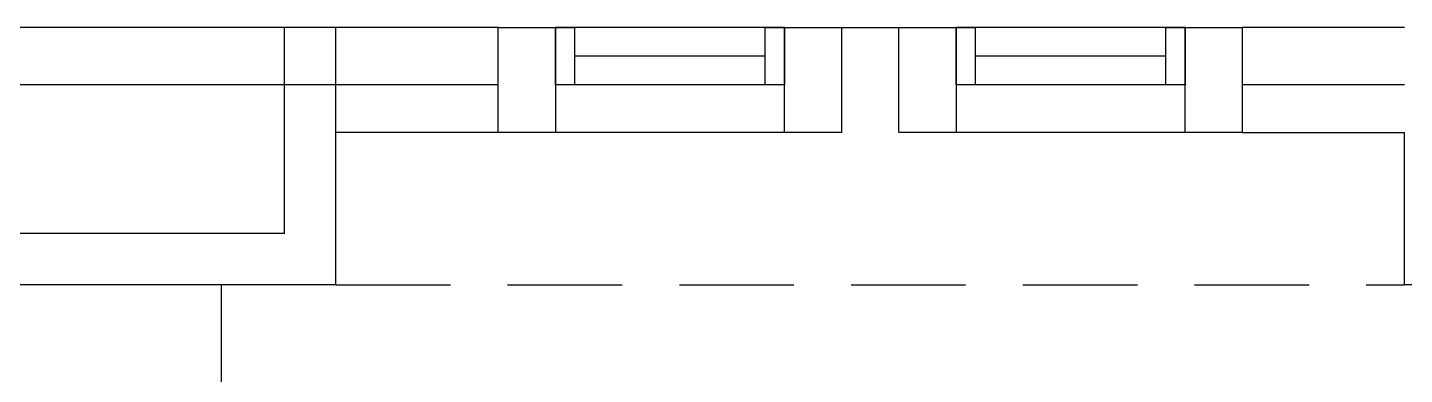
# Model space of a CAD drawing. Header units: inches. Extents: x -86408137 to 595769, y 1041006 to 3160331.
# Drawn here: x 404540 to 408148, y 1064734 to 1065644 of the extents above; entities that cross this region are included whole.
import ezdxf

# ---------------------------------------------------------------- set-up
doc = ezdxf.new("R2010")
doc.units = ezdxf.units.IN
doc.header["$MEASUREMENT"] = 0
doc.linetypes.add('HIDDEN', pattern=[0.375, 0.25, -0.125])
for name, color, linetype in [('LW', 2, 'Continuous'), ('ROOF', 2, 'Continuous'), ('WALL', 1, 'Continuous'), ('WIN', 9, 'Continuous')]:
    doc.layers.add(name, color=color, linetype=linetype)

# ---------------------------------------------------------------- blocks, each defined once
blk = doc.blocks.new('AW30')
at = {"layer": 'WALL'}
for points in [[(-2473393.4, -914141.5), (-2473243.4, -914141.5), (-2473243.4, -913866.5), (-2473393.4, -913866.5)], [(-2472643.4, -914141.5), (-2472493.4, -914141.5), (-2472493.4, -913866.5), (-2472643.4, -913866.5)]]:
    blk.add_lwpolyline(points, close=True, dxfattribs=at)
at = {"layer": 'WIN', "color": 1}
for p, q in [((-2473243.4, -913866.5), (-2472643.4, -913866.5)), ((-2473193.4, -913941.5), (-2472693.4, -913941.5)), ((-2473218.4, -914016.5), (-2472643.4, -914016.5))]:
    blk.add_line(p, q, dxfattribs=at)
at = {"layer": 'WIN', "color": 2}
blk.add_line((-2473243.4, -914141.5), (-2472643.4, -914141.5), dxfattribs=at)
at = {"layer": 'WIN', "color": 1}
for points in [[(-2473243.4, -914016.5), (-2473193.4, -914016.5), (-2473193.4, -913866.5), (-2473243.4, -913866.5)], [(-2472693.4, -914016.5), (-2472643.4, -914016.5), (-2472643.4, -913866.5), (-2472693.4, -913866.5)]]:
    blk.add_lwpolyline(points, close=True, dxfattribs=at)

msp = doc.modelspace()

# ---------------------------------------------------------------- linework, layer by layer
at = {"layer": 'LW', "linetype": 'HIDDEN', "ltscale": 1200}
msp.add_line((405347.7, 1064969.1), (408147.7, 1064969.1), dxfattribs=at)
at = {"layer": 'ROOF', "linetype": 'Continuous', "ltscale": 2000}
msp.add_line((405047.7, 1062619.1), (405047.7, 1064969.1), dxfattribs=at)
at = {"layer": 'WALL'}
for p, q in [((405772.7, 1065644.1), (404222.7, 1065644.1)), ((405212.7, 1065104.1), (405212.7, 1065644.1)), ((405347.7, 1064969.1), (405347.7, 1065644.1)), ((406522.7, 1065644.1), (406972.7, 1065644.1)), ((408147.7, 1065644.1), (407722.7, 1065644.1)), ((405772.7, 1065494.1), (404222.7, 1065494.1)), ((408147.7, 1065494.1), (407722.7, 1065494.1)), ((408147.7, 1064969.1), (408147.7, 1065369.1)), ((405212.7, 1065104.1), (404282.7, 1065104.1)), ((405347.7, 1064969.1), (404147.7, 1064969.1)), ((408897.7, 1064969.1), (408147.7, 1064969.1))]:
    msp.add_line(p, q, dxfattribs=at)
at = {"layer": 'WIN'}
for p, q in [((405772.7, 1065369.1), (405347.7, 1065369.1)), ((407722.7, 1065369.1), (408147.7, 1065369.1))]:
    msp.add_line(p, q, dxfattribs=at)

# ---------------------------------------------------------------- block references
at = {"layer": 'WIN', "xscale": -1}
for p in [(-2066720.7, 1979510.6), (-2065670.7, 1979510.6)]:
    msp.add_blockref('AW30', p, dxfattribs=at)

doc.saveas('drawing.dxf')
